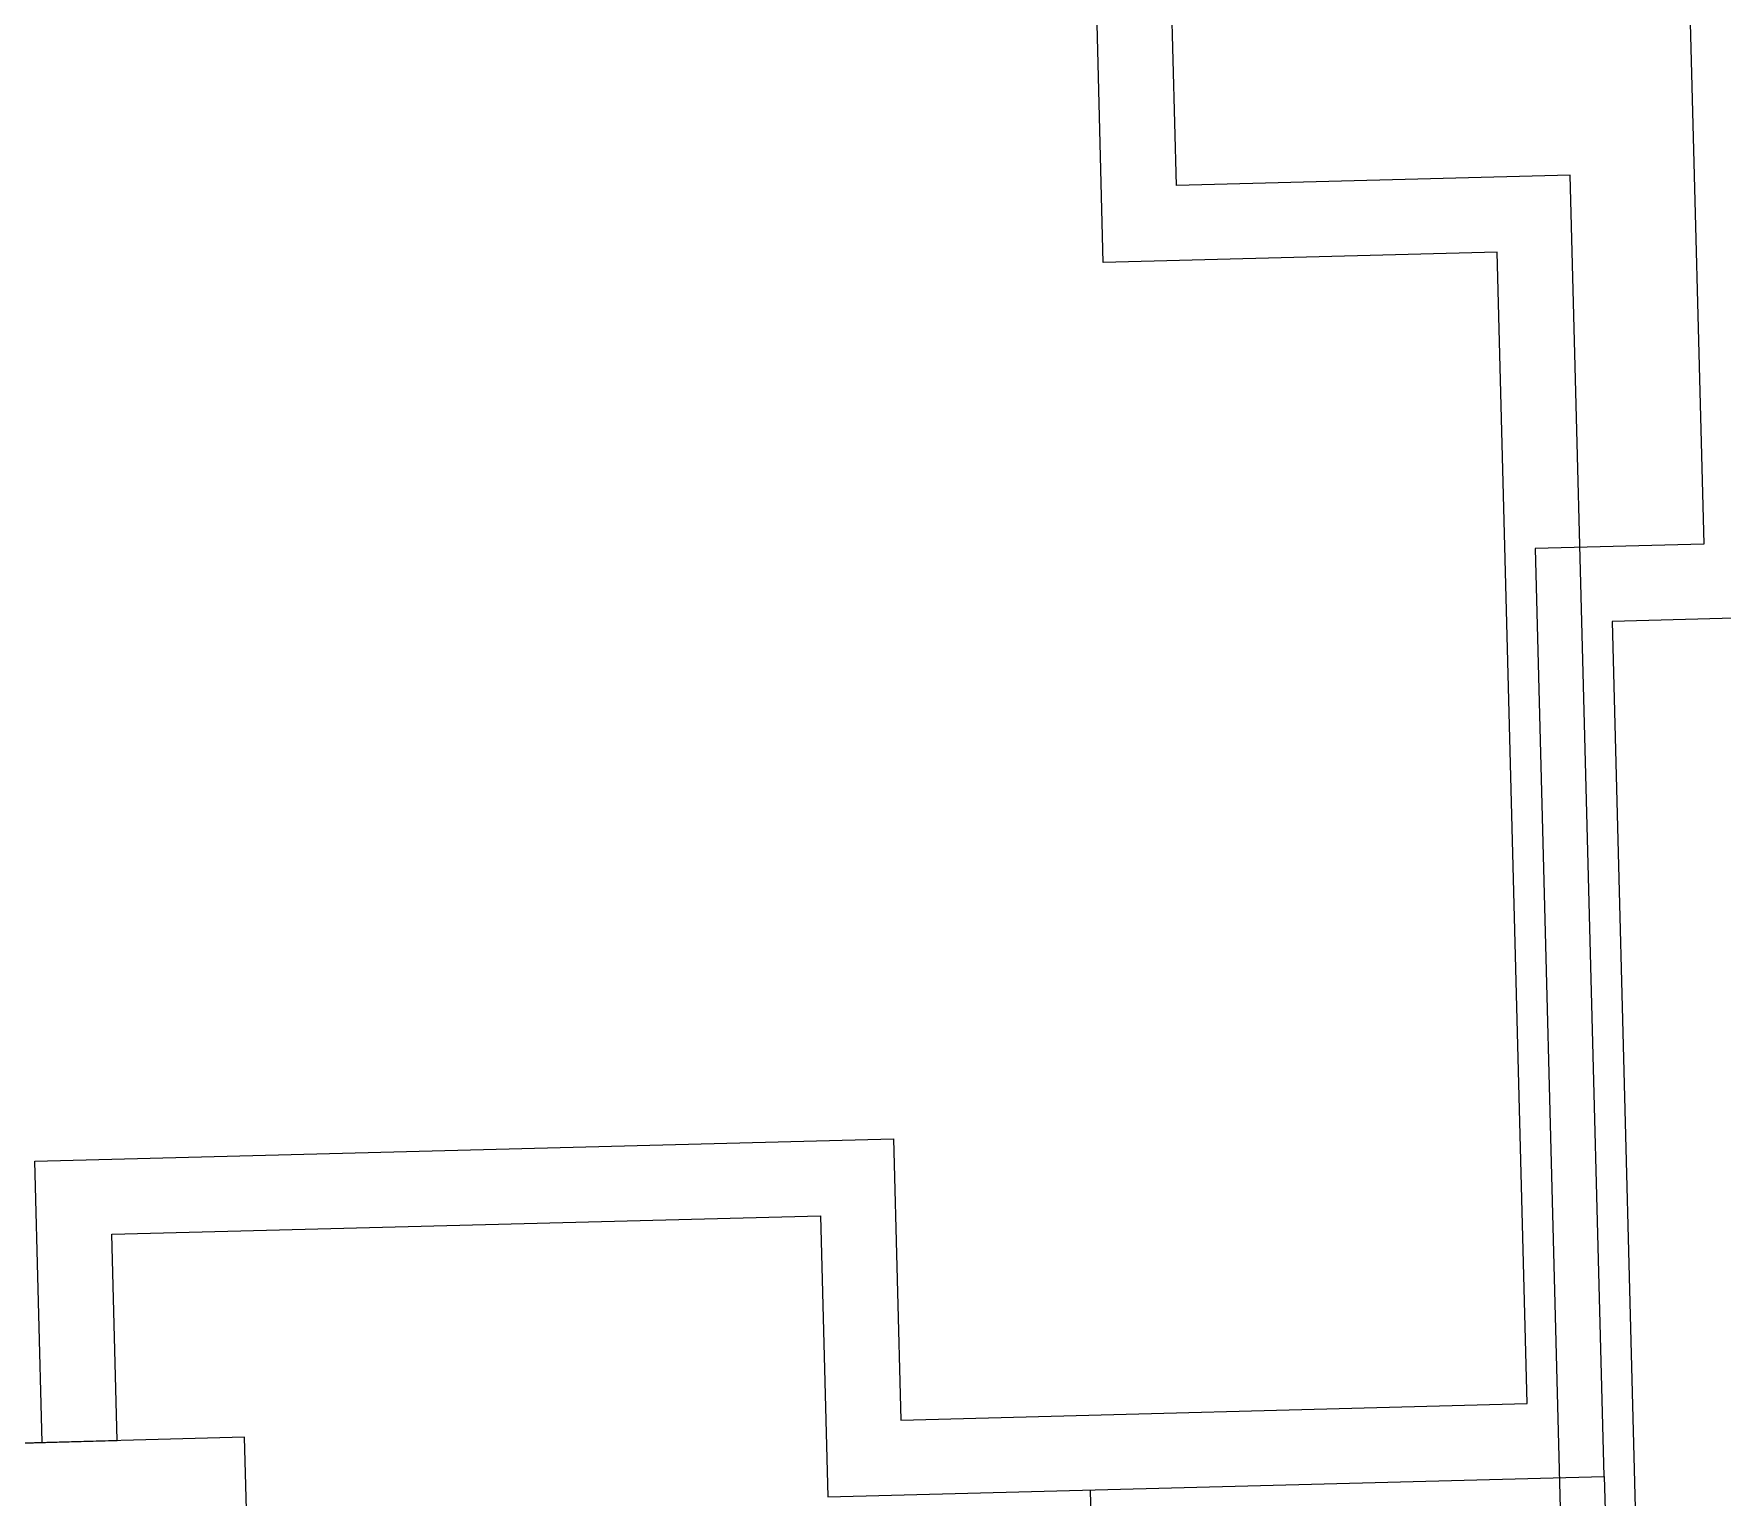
# Model space of a CAD drawing. Extents: x 302512 to 1034855, y -184136 to 410364.
# Drawn here: x 539760 to 548761, y -35368 to -27567 of the extents above; entities that cross this region are included whole.
import ezdxf

# ---------------------------------------------------------------- set-up
doc = ezdxf.new("R2010")
doc.units = 0
doc.header["$MEASUREMENT"] = 0
for name, color, linetype in [('WALL', 4, 'Continuous'), ('WZ', 2, 'Continuous'), ('环境', 8, 'Continuous')]:
    doc.layers.add(name, color=color, linetype=linetype)

# ---------------------------------------------------------------- blocks, each defined once
blk = doc.blocks.new('A$C1DC86410')
at = {"layer": 'WZ'}
for p, q in [((20940.23163580894, 14919.89505699277), (20940.23163580894, 9419.89505699277)), ((20940.23163580894, 9419.89505699277), (21840.23163580894, 9419.89505699277)), ((21840.23163580894, 9419.89505699277), (21840.23163580894, 1679.895056992769)), ((20540.23163580894, 9019.89505699277), (21440.23163580894, 9019.89505699277)), ((21440.23163580894, 9019.89505699277), (21440.23163574934, 2079.895056985319))]:
    blk.add_line(p, q, dxfattribs=at)
blk = doc.blocks.new('A$C7F351EC2')
at = {"layer": 'WZ'}
for p, q in [((23931.79722899199, 20305.8085211888), (23840.26016783714, 23801.46785659343)), ((23542.40507829189, 19895.47481187433), (23450.86651092768, 23391.19166234881)), ((26031.07761156559, 20360.78011263907), (23931.79722899199, 20305.8085211888)), ((26212.7456356287, 13423.15816930681), (26031.07761156559, 20360.78011263907)), ((25641.6854608655, 19950.4464033246), (23542.40507829189, 19895.47481187433)), ((25802.41192626953, 13812.5503199622), (25641.6854608655, 19950.4464033246)), ((17845.87029254436, 15104.7152415961), (22424.29959350824, 15224.60563218594)), ((22424.29959350824, 15224.60563218594), (22463.53292644024, 13725.11869632453)), ((17885.13571500778, 13605.229254134), (17845.87029254436, 15104.7152415961)), ((18256.20400184393, 14715.32309093326), (22034.89888483286, 14814.27169877291)), ((22034.89888483286, 14814.27169877291), (22074.13221782446, 13314.7847629115)), ((18284.99864500761, 13615.70003347099), (18256.20400184393, 14715.32309093326)), ((22463.53292644024, 13725.11869632453), (25802.41192626953, 13812.5503199622)), ((18964.75582057238, 13633.50010154396), (11067.46295320988, 13426.70220991224)), ((11067.46295320988, 13426.70220991224), (18284.99864500761, 13615.70003347099)), ((19043.28666555882, 10634.52812661976), (18964.75582057238, 13633.50010154396)), ((22074.13221782446, 13314.7847629115), (26212.7456356287, 13423.15816930681))]:
    blk.add_line(p, q, dxfattribs=at)
blk.add_lwpolyline([(26212.7456356287, 13423.15816930681), (26222.16933423281, 13063.28164032847), (23483.1082636714, 12991.55680195242), (23473.6845651269, 13351.43333091587)], dxfattribs=at)

msp = doc.modelspace()

# ---------------------------------------------------------------- hatches: boundary and pattern name
at = {"layer": '环境'}
h = msp.add_hatch(dxfattribs=at)
h.set_pattern_fill('ANGLE,_O', color=256, scale=3000)
h.set_pattern_definition([(0, (-609984.0939585507, -119640.7769003473), (0, 825.0000000000001), [600, -225]), (90, (-609984.0939585507, -119640.7769003473), (-825.0000000000001, 5.051501209517306e-14), [600, -225])])
edge = h.paths.add_edge_path()
edge.add_arc((456452.5202698254, -20483.03600952902), 5999.999999882882, 82.90610739022549, 136.7172286932041, ccw=False)
edge.add_arc((529230.5564035431, 564349.7677956127), 583343.7460008563, 262.9064421242585, 271.3139044814773)
edge.add_arc((556282.2267406606, -32330.84227312566), 19209.61674449953, 135.390996447, 143.8505578282533)
edge.add_arc((523139.7908070374, 498264.9605886798), 519563.4119421407, 267.02239156334633, 271.9446668256243, ccw=False)
edge.add_line((496150.7153754483, -20596.9948833962), (452084.6465785343, -16369.43911441136))
edge = h.paths.add_edge_path()
edge.add_arc((557649.2972619648, -28887.4074915247), 12195.37604413375, 122.3331244259789, 138.4177400750413, ccw=False)
edge.add_line((551126.7109780756, -18582.89076209709), (563157.0100887832, -18006.58508349324))
edge.add_arc((576761.7066860453, 6333.997658741195), 27884.61471376488, 240.7978392002225, 252.5319908396245)
edge.add_arc((-697884.8105419346, 47187662.48797935), 47224907.05095948, 271.5129119605803, 271.53649819632426, ccw=False)
edge.add_line((548957.8885803409, -20781.98179117788), (548527.1118179576, -20793.40171051768))
edge = h.paths.add_edge_path()
edge.add_line((626586.9758837472, -14296.28622386651), (626866.4842934804, -14065.55741847632))
edge.add_arc((622239.3367429655, -17885.17854441365), 5999.99999999521, 39.53901633858169, 100.4383675919696)
edge.add_arc((577050.392796655, 207323.149270234), 223698.033626444, 274.291430304433, 281.3702984552263, ccw=False)
edge.add_arc((576761.7066861086, 6333.997658622451), 27884.61471362988, 294.3952189639236, 307.6369724271134, ccw=False)
edge.add_arc((-3202813.969650181, 30587041.36929663), 30840004.67889177, 277.0611024603429, 277.11889753257)
edge.add_line((619149.7247513805, -15221.32666661206), (626586.9758837472, -14296.28622386654))
at = {"layer": '环境', "ltscale": 100}
h = msp.add_hatch(dxfattribs=at)
h.set_pattern_fill('HONEY', color=256, scale=3000, style=0)
h.set_pattern_definition([(0, (-609984.0939585507, -119640.7769003473), (562.5, 324.759525), [375, -750]), (120, (-609984.0939585507, -119640.7769003473), (-562.4999987709674, 324.7595271287468), [374.9999999999996, -749.9999999999992]), (59.99999999999999, (-609984.0939585507, -119640.7769003473), (1.229032667304786e-06, 649.5190521287468), [-750, 375])])
edge = h.paths.add_edge_path()
edge.add_arc((394105.6521317352, -16293.81311924907), 180621.7542370796, 327.83170792848136, 354.75461436961865, ccw=False)
edge.add_line((546999.7877829333, -112458.2628247042), (552209.5925395738, -115900.6930616726))
edge.add_arc((387448.2577159884, -14579.50140914298), 193422.5460765581, 328.4102579383606, 354.6584170572519)
edge.add_line((580030.8464914733, -32585.82894339506), (573971.0154771488, -32806.5104247267))
edge = h.paths.add_edge_path()
edge.add_arc((576614.9851533773, 8182.863560873782), 29734.81008803826, 266.7537576211218, 278.3957528109998)
edge.add_line((580956.5557332702, -21233.28329542791), (580552.8036330203, -27077.59078552711))
edge.add_line((580552.8036330203, -27077.59078552714), (574511.830094286, -27314.18893021712))
edge.add_line((574511.830094286, -27314.18893021706), (574931.1828429548, -21504.23364904415))

# ---------------------------------------------------------------- block references
at = {"layer": 'WALL'}
msp.add_blockref('A$C7F351EC2', (521919.1466323982, -48681.22252186434), dxfattribs=at)
at = {"layer": 'WALL', "xscale": -1, "rotation": 1.50000000030567}
msp.add_blockref('A$C1DC86410', (569842.2758233796, -39155.26596021699), dxfattribs=at)

doc.saveas('drawing.dxf')
